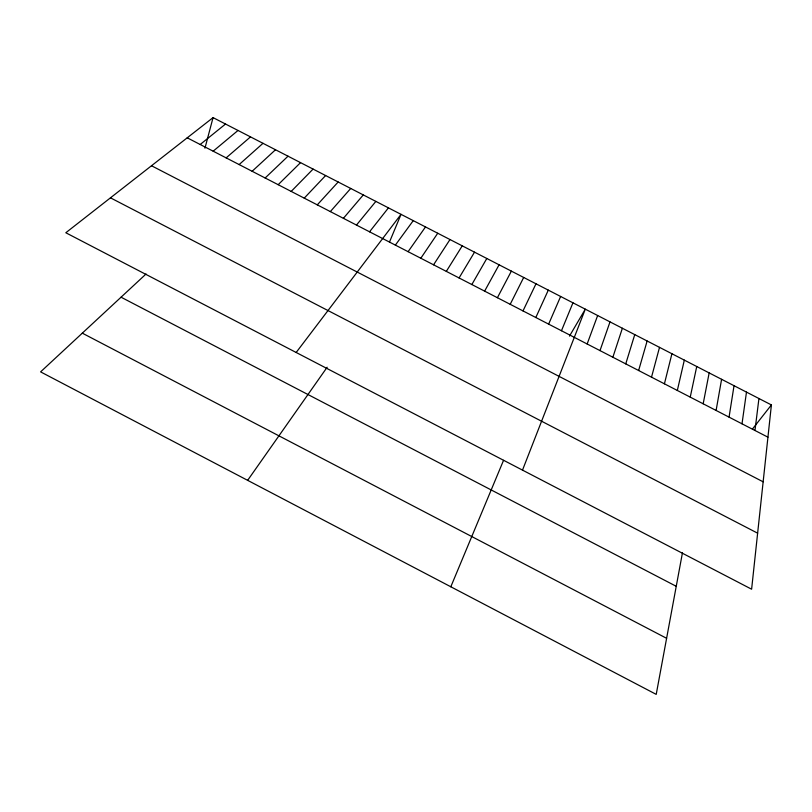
<?xml version="1.0" encoding="UTF-8"?>
<svg xmlns="http://www.w3.org/2000/svg" width="812" height="812" viewBox="0 0 812 812"><rect width="100%" height="100%" fill="white"/><g stroke="black" fill="none" stroke-linecap="round" stroke-linejoin="round"><path stroke-width="1.22" d="M771.4 404.934L751.618 589.207L65.813 232.75L213.059 117.618L771.4 404.934L752.45 429.04M754.967 430.492L758.936 398.519M742.006 423.813L746.482 392.115M729.054 417.135L734.038 385.7M716.103 410.456L721.594 379.305M682.456 552.789L656.218 694.382L40.6 371.876L146.048 273.989M703.172 403.787L709.16 372.911M690.241 397.129L696.737 366.517M677.33 390.47L684.323 360.122M664.419 383.812L671.92 353.738M204.959 148.18L213.059 117.618M651.518 377.164L659.517 347.363M638.628 370.516L647.134 340.989M625.747 363.877L634.751 334.615M612.867 357.239L622.378 328.241M600.007 350.611L610.005 321.887M587.147 343.983L597.652 315.523M522.502 470.128L585.3 309.169L569.486 336.107M561.468 330.738L572.957 302.815M389.527 241.956L401.037 214.338L296.167 352.479M450.812 586.782L503.552 460.323M548.638 324.13L560.625 296.471M535.818 317.522L548.303 290.128M522.999 310.915L535.991 283.794M510.2 304.317L523.679 277.46M497.401 297.72L511.377 271.127M484.622 291.132L499.086 264.803M471.843 284.545L486.804 258.48M459.074 277.958L474.523 252.156M446.316 271.381L462.251 245.843M433.567 264.803L449.99 239.54M420.819 258.236L437.739 233.237M247.64 480.339L327.145 367.247M408.091 251.679L425.498 226.934M395.363 245.112L413.257 220.631M369.551 231.816L388.44 207.862M356.468 225.066L375.865 201.386M343.395 218.326L363.289 194.921M330.332 211.597L350.723 188.455M317.279 204.857L338.168 181.989M304.236 198.138L325.622 175.534M291.193 191.419L313.077 169.079M278.161 184.7L300.541 162.633M265.148 177.99L288.027 156.188M252.136 171.281L275.512 149.743M239.134 164.582L263.007 143.308M226.142 157.883L250.502 136.883M213.16 151.194L238.017 130.458M200.188 144.506L225.533 124.033M187.227 137.817L767.939 437.181M151.499 165.749L763.148 481.82M110.473 197.834L757.626 533.179M121.049 297.192L676.244 586.305M82.306 333.153L666.611 638.303"/></g></svg>
